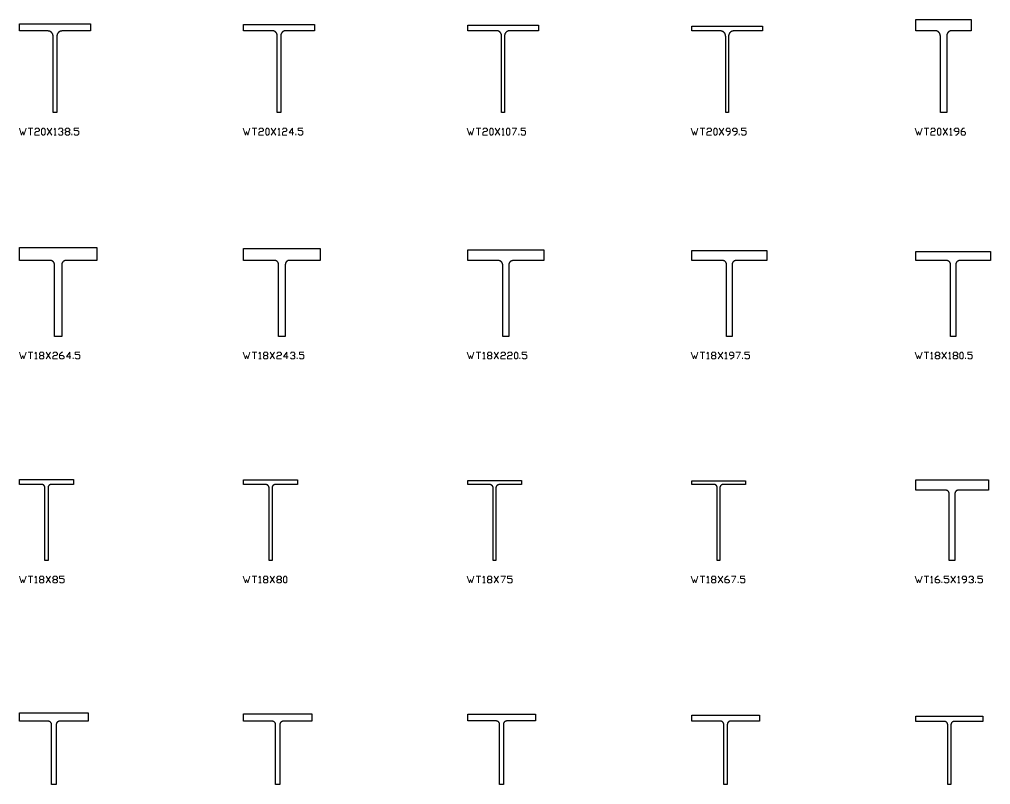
# Model space of a CAD drawing. Header units: inches. Extents: x 0 to 967, y -705 to 22.
# Drawn here: x 750 to 966.7, y -150 to 20.8 of the extents above; entities that cross this region are included whole.
import ezdxf

# ---------------------------------------------------------------- set-up
doc = ezdxf.new("R2010")
doc.units = ezdxf.units.IN
doc.header["$MEASUREMENT"] = 0
doc.layers.add('AISC_STEEL', color=7, linetype='Continuous')

msp = doc.modelspace()

# ---------------------------------------------------------------- linework, layer by layer
at = {"color": 3, "lineweight": 0}
for p, q in [((751.91, -3.5), (752.92, -3.5)), ((752.41, -3.5), (752.41, -5.01)), ((756.17, -5.01), (757.17, -3.5)), ((756.17, -3.5), (757.17, -5.01)), ((760.43, -4.25), (760.93, -4.25)), ((801.91, -3.5), (802.91, -3.5)), ((802.41, -3.5), (802.41, -5.01)), ((806.17, -5.01), (807.17, -3.5)), ((806.17, -3.5), (807.17, -5.01)), ((851.91, -3.5), (852.91, -3.5)), ((852.41, -3.5), (852.41, -5.01)), ((856.16, -5.01), (857.17, -3.5)), ((856.16, -3.5), (857.17, -5.01)), ((901.9, -3.5), (902.9, -3.5)), ((902.4, -3.5), (902.4, -5.01)), ((906.16, -5.01), (907.16, -3.5)), ((906.16, -3.5), (907.16, -5.01)), ((951.9, -3.5), (952.9, -3.5)), ((952.4, -3.5), (952.4, -5.01)), ((956.1, -5.01), (957.11, -3.5)), ((956.1, -3.5), (957.11, -5.01)), ((757.68, -5.01), (758.18, -5.01)), ((761.68, -5.01), (761.68, -4.76)), ((807.67, -5.01), (808.17, -5.01)), ((811.68, -5.01), (811.68, -4.76)), ((857.67, -5.01), (858.17, -5.01)), ((861.42, -5.01), (861.42, -4.76)), ((910.62, -5.01), (910.62, -4.76)), ((957.61, -5.01), (958.11, -5.01)), ((751.91, -53.5), (752.92, -53.5)), ((752.41, -53.5), (752.41, -55)), ((755.92, -55), (756.92, -53.5)), ((755.92, -53.5), (756.92, -55)), ((801.91, -53.5), (802.91, -53.5)), ((802.41, -53.5), (802.41, -55)), ((805.92, -55), (806.92, -53.5)), ((805.92, -53.5), (806.92, -55)), ((851.91, -53.5), (852.91, -53.5)), ((852.41, -53.5), (852.41, -55)), ((855.91, -55), (856.91, -53.5)), ((855.91, -53.5), (856.91, -55)), ((901.9, -53.5), (902.9, -53.5)), ((902.4, -53.5), (902.4, -55)), ((905.91, -55), (906.91, -53.5)), ((905.91, -53.5), (906.91, -55)), ((951.9, -53.5), (952.9, -53.5)), ((952.4, -53.5), (952.4, -55)), ((955.85, -55), (956.86, -53.5)), ((955.85, -53.5), (956.86, -55)), ((753.42, -55), (753.92, -55)), ((754.67, -54.25), (755.17, -54.25)), ((761.93, -55), (761.93, -54.75)), ((803.41, -55), (803.91, -55)), ((804.66, -54.25), (805.17, -54.25)), ((811.93, -55), (811.93, -54.75)), ((853.41, -55), (853.91, -55)), ((854.66, -54.25), (855.16, -54.25)), ((861.67, -55), (861.67, -54.75)), ((903.4, -55), (903.9, -55)), ((904.66, -54.25), (905.16, -54.25)), ((907.41, -55), (907.91, -55)), ((911.37, -55), (911.37, -54.75)), ((953.35, -55), (953.85, -55)), ((954.6, -54.25), (955.1, -54.25)), ((957.36, -55), (957.86, -55)), ((958.61, -54.25), (959.11, -54.25)), ((961.11, -55), (961.11, -54.75)), ((751.91, -103.49), (752.92, -103.49)), ((752.41, -103.49), (752.41, -105)), ((755.92, -105), (756.92, -103.49)), ((755.92, -103.49), (756.92, -105)), ((801.91, -103.49), (802.91, -103.49)), ((802.41, -103.49), (802.41, -105)), ((805.92, -105), (806.92, -103.49)), ((805.92, -103.49), (806.92, -105)), ((851.91, -103.49), (852.91, -103.49)), ((852.41, -103.49), (852.41, -105)), ((855.91, -105), (856.91, -103.49)), ((855.91, -103.49), (856.91, -105)), ((901.9, -103.49), (902.9, -103.49)), ((902.4, -103.49), (902.4, -105)), ((905.91, -105), (906.91, -103.49)), ((905.91, -103.49), (906.91, -105)), ((951.9, -103.49), (952.9, -103.49)), ((952.4, -103.49), (952.4, -105)), ((957.86, -105), (958.86, -103.49)), ((957.86, -103.49), (958.86, -105)), ((753.42, -105), (753.92, -105)), ((754.67, -104.25), (755.17, -104.25)), ((757.68, -104.25), (758.18, -104.25)), ((803.41, -105), (803.91, -105)), ((804.66, -104.25), (805.17, -104.25)), ((807.67, -104.25), (808.17, -104.25)), ((853.41, -105), (853.91, -105)), ((854.66, -104.25), (855.16, -104.25)), ((903.4, -105), (903.9, -105)), ((904.66, -104.25), (905.16, -104.25)), ((910.37, -105), (910.37, -104.75)), ((953.35, -105), (953.85, -105)), ((955.85, -105), (955.85, -104.75)), ((959.36, -105), (959.86, -105)), ((963.37, -105), (963.37, -104.75))]:
    msp.add_line(p, q, dxfattribs=at)
for points in [[(749.96, -3.5), (750.46, -5.01), (750.71, -4.25), (750.96, -5.01), (751.46, -3.5)], [(753.42, -3.75), (753.67, -3.5), (754.17, -3.5), (754.42, -3.75), (754.42, -4), (754.17, -4.25), (753.67, -4.25), (753.42, -4.51), (753.42, -5.01), (754.42, -5.01)], [(757.68, -3.75), (757.93, -3.5), (757.93, -5.01)], [(758.68, -3.75), (758.93, -3.5), (759.43, -3.5), (759.68, -3.75), (759.68, -4), (759.43, -4.25)], [(759.18, -4.25), (759.43, -4.25), (759.68, -4.51), (759.68, -4.76), (759.43, -5.01), (758.93, -5.01), (758.68, -4.76)], [(762.18, -4.76), (762.43, -5.01), (762.94, -5.01), (763.19, -4.76), (763.19, -4.25), (762.94, -4), (762.18, -4), (762.18, -3.5), (763.19, -3.5)], [(799.91, -3.5), (800.41, -5.01), (800.66, -4.25), (800.91, -5.01), (801.41, -3.5)], [(803.41, -3.75), (803.66, -3.5), (804.16, -3.5), (804.41, -3.75), (804.41, -4), (804.16, -4.25), (803.66, -4.25), (803.41, -4.51), (803.41, -5.01), (804.41, -5.01)], [(807.67, -3.75), (807.92, -3.5), (807.92, -5.01)], [(808.67, -3.75), (808.92, -3.5), (809.42, -3.5), (809.67, -3.75), (809.67, -4), (809.42, -4.25), (808.92, -4.25), (808.67, -4.51), (808.67, -5.01), (809.67, -5.01)], [(811.18, -4.51), (810.18, -4.51), (810.93, -3.5), (810.93, -5.01)], [(812.18, -4.76), (812.43, -5.01), (812.93, -5.01), (813.18, -4.76), (813.18, -4.25), (812.93, -4), (812.18, -4), (812.18, -3.5), (813.18, -3.5)], [(849.9, -3.5), (850.4, -5.01), (850.65, -4.25), (850.9, -5.01), (851.4, -3.5)], [(853.41, -3.75), (853.66, -3.5), (854.16, -3.5), (854.41, -3.75), (854.41, -4), (854.16, -4.25), (853.66, -4.25), (853.41, -4.51), (853.41, -5.01), (854.41, -5.01)], [(857.67, -3.75), (857.92, -3.5), (857.92, -5.01)], [(859.92, -3.5), (860.92, -3.5), (860.17, -5.01)], [(861.92, -4.76), (862.18, -5.01), (862.68, -5.01), (862.93, -4.76), (862.93, -4.25), (862.68, -4), (861.92, -4), (861.92, -3.5), (862.93, -3.5)], [(899.9, -3.5), (900.4, -5.01), (900.65, -4.25), (900.9, -5.01), (901.4, -3.5)], [(903.4, -3.75), (903.65, -3.5), (904.16, -3.5), (904.41, -3.75), (904.41, -4), (904.16, -4.25), (903.65, -4.25), (903.4, -4.51), (903.4, -5.01), (904.41, -5.01)], [(907.91, -5.01), (908.16, -5.01), (908.61, -4.51), (908.61, -3.75), (908.41, -3.5), (907.91, -3.5), (907.66, -3.75), (907.66, -4), (907.91, -4.25), (908.61, -4.25)], [(909.37, -5.01), (909.62, -5.01), (910.12, -4.51), (910.12, -3.75), (909.87, -3.5), (909.37, -3.5), (909.11, -3.75), (909.11, -4), (909.37, -4.25), (910.12, -4.25)], [(911.12, -4.76), (911.37, -5.01), (911.87, -5.01), (912.12, -4.76), (912.12, -4.25), (911.87, -4), (911.12, -4), (911.12, -3.5), (912.12, -3.5)], [(949.89, -3.5), (950.39, -5.01), (950.64, -4.25), (950.89, -5.01), (951.4, -3.5)], [(953.35, -3.75), (953.6, -3.5), (954.1, -3.5), (954.35, -3.75), (954.35, -4), (954.1, -4.25), (953.6, -4.25), (953.35, -4.51), (953.35, -5.01), (954.35, -5.01)], [(957.61, -3.75), (957.86, -3.5), (957.86, -5.01)], [(958.86, -5.01), (959.11, -5.01), (959.61, -4.51), (959.61, -3.75), (959.36, -3.5), (958.86, -3.5), (958.61, -3.75), (958.61, -4), (958.86, -4.25), (959.61, -4.25)], [(960.11, -4.25), (960.86, -4.25), (961.11, -4.51), (961.11, -4.76), (960.86, -5.01), (960.36, -5.01), (960.11, -4.76), (960.11, -4), (960.61, -3.5), (960.86, -3.5)], [(749.96, -53.5), (750.46, -55), (750.71, -54.25), (750.96, -55), (751.46, -53.5)], [(753.42, -53.75), (753.67, -53.5), (753.67, -55)], [(757.42, -53.75), (757.68, -53.5), (758.18, -53.5), (758.43, -53.75), (758.43, -54), (758.18, -54.25), (757.68, -54.25), (757.42, -54.5), (757.42, -55), (758.43, -55)], [(758.93, -54.25), (759.68, -54.25), (759.93, -54.5), (759.93, -54.75), (759.68, -55), (759.18, -55), (758.93, -54.75), (758.93, -54), (759.43, -53.5), (759.68, -53.5)], [(761.43, -54.5), (760.43, -54.5), (761.18, -53.5), (761.18, -55)], [(762.43, -54.75), (762.68, -55), (763.19, -55), (763.44, -54.75), (763.44, -54.25), (763.19, -54), (762.43, -54), (762.43, -53.5), (763.44, -53.5)], [(799.91, -53.5), (800.41, -55), (800.66, -54.25), (800.91, -55), (801.41, -53.5)], [(803.41, -53.75), (803.66, -53.5), (803.66, -55)], [(807.42, -53.75), (807.67, -53.5), (808.17, -53.5), (808.42, -53.75), (808.42, -54), (808.17, -54.25), (807.67, -54.25), (807.42, -54.5), (807.42, -55), (808.42, -55)], [(809.93, -54.5), (808.92, -54.5), (809.67, -53.5), (809.67, -55)], [(810.43, -53.75), (810.68, -53.5), (811.18, -53.5), (811.43, -53.75), (811.43, -54), (811.18, -54.25)], [(812.43, -54.75), (812.68, -55), (813.18, -55), (813.43, -54.75), (813.43, -54.25), (813.18, -54), (812.43, -54), (812.43, -53.5), (813.43, -53.5)], [(849.9, -53.5), (850.4, -55), (850.65, -54.25), (850.9, -55), (851.4, -53.5)], [(853.41, -53.75), (853.66, -53.5), (853.66, -55)], [(857.42, -53.75), (857.67, -53.5), (858.17, -53.5), (858.42, -53.75), (858.42, -54), (858.17, -54.25), (857.67, -54.25), (857.42, -54.5), (857.42, -55), (858.42, -55)], [(858.92, -53.75), (859.17, -53.5), (859.67, -53.5), (859.92, -53.75), (859.92, -54), (859.67, -54.25), (859.17, -54.25), (858.92, -54.5), (858.92, -55), (859.92, -55)], [(862.18, -54.75), (862.43, -55), (862.93, -55), (863.18, -54.75), (863.18, -54.25), (862.93, -54), (862.18, -54), (862.18, -53.5), (863.18, -53.5)], [(899.9, -53.5), (900.4, -55), (900.65, -54.25), (900.9, -55), (901.4, -53.5)], [(903.4, -53.75), (903.65, -53.5), (903.65, -55)], [(907.41, -53.75), (907.66, -53.5), (907.66, -55)], [(908.61, -55), (908.86, -55), (909.37, -54.5), (909.37, -53.75), (909.11, -53.5), (908.61, -53.5), (908.41, -53.75), (908.41, -54), (908.61, -54.25), (909.37, -54.25)], [(909.87, -53.5), (910.87, -53.5), (910.12, -55)], [(911.87, -54.75), (912.12, -55), (912.62, -55), (912.87, -54.75), (912.87, -54.25), (912.62, -54), (911.87, -54), (911.87, -53.5), (912.87, -53.5)], [(949.89, -53.5), (950.39, -55), (950.64, -54.25), (950.89, -55), (951.4, -53.5)], [(953.35, -53.75), (953.6, -53.5), (953.6, -55)], [(957.36, -53.75), (957.61, -53.5), (957.61, -55)], [(961.62, -54.75), (961.87, -55), (962.37, -55), (962.62, -54.75), (962.62, -54.25), (962.37, -54), (961.62, -54), (961.62, -53.5), (962.62, -53.5)], [(810.93, -54.25), (811.18, -54.25), (811.43, -54.5), (811.43, -54.75), (811.18, -55), (810.68, -55), (810.43, -54.75)], [(749.96, -103.49), (750.46, -105), (750.71, -104.25), (750.96, -105), (751.46, -103.49)], [(753.42, -103.75), (753.67, -103.49), (753.67, -105)], [(758.93, -104.75), (759.18, -105), (759.68, -105), (759.93, -104.75), (759.93, -104.25), (759.68, -104), (758.93, -104), (758.93, -103.49), (759.93, -103.49)], [(799.91, -103.49), (800.41, -105), (800.66, -104.25), (800.91, -105), (801.41, -103.49)], [(803.41, -103.75), (803.66, -103.49), (803.66, -105)], [(849.9, -103.49), (850.4, -105), (850.65, -104.25), (850.9, -105), (851.4, -103.49)], [(853.41, -103.75), (853.66, -103.49), (853.66, -105)], [(857.42, -103.49), (858.42, -103.49), (857.67, -105)], [(858.92, -104.75), (859.17, -105), (859.67, -105), (859.92, -104.75), (859.92, -104.25), (859.67, -104), (858.92, -104), (858.92, -103.49), (859.92, -103.49)], [(899.9, -103.49), (900.4, -105), (900.65, -104.25), (900.9, -105), (901.4, -103.49)], [(903.4, -103.75), (903.65, -103.49), (903.65, -105)], [(907.41, -104.25), (908.16, -104.25), (908.41, -104.5), (908.41, -104.75), (908.16, -105), (907.66, -105), (907.41, -104.75), (907.41, -104), (907.91, -103.49), (908.16, -103.49)], [(908.86, -103.49), (909.87, -103.49), (909.11, -105)], [(910.87, -104.75), (911.12, -105), (911.62, -105), (911.87, -104.75), (911.87, -104.25), (911.62, -104), (910.87, -104), (910.87, -103.49), (911.87, -103.49)], [(949.89, -103.49), (950.39, -105), (950.64, -104.25), (950.89, -105), (951.4, -103.49)], [(953.35, -103.75), (953.6, -103.49), (953.6, -105)], [(954.35, -104.25), (955.1, -104.25), (955.35, -104.5), (955.35, -104.75), (955.1, -105), (954.6, -105), (954.35, -104.75), (954.35, -104), (954.85, -103.49), (955.1, -103.49)], [(956.36, -104.75), (956.61, -105), (957.11, -105), (957.36, -104.75), (957.36, -104.25), (957.11, -104), (956.36, -104), (956.36, -103.49), (957.36, -103.49)], [(959.36, -103.75), (959.61, -103.49), (959.61, -105)], [(960.61, -105), (960.86, -105), (961.36, -104.5), (961.36, -103.75), (961.11, -103.49), (960.61, -103.49), (960.36, -103.75), (960.36, -104), (960.61, -104.25), (961.36, -104.25)], [(961.87, -103.75), (962.12, -103.49), (962.62, -103.49), (962.87, -103.75), (962.87, -104), (962.62, -104.25)], [(963.87, -104.75), (964.12, -105), (964.62, -105), (964.87, -104.75), (964.87, -104.25), (964.62, -104), (963.87, -104), (963.87, -103.49), (964.87, -103.49)], [(962.37, -104.25), (962.62, -104.25), (962.87, -104.5), (962.87, -104.75), (962.62, -105), (962.12, -105), (961.87, -104.75)]]:
    msp.add_lwpolyline(points, dxfattribs=at)
for points in [[(755.17, -5.01), (755.17, -5.01), (755.42, -5.01), (755.67, -4.76), (755.67, -3.75), (755.42, -3.5), (755.17, -3.5), (754.92, -3.75), (754.92, -4.76)], [(760.93, -4.25), (761.18, -4.51), (761.18, -4.76), (760.93, -5.01), (760.43, -5.01), (760.18, -4.76), (760.18, -4.51), (760.43, -4.25), (760.18, -4), (760.18, -3.75), (760.43, -3.5), (760.93, -3.5), (761.18, -3.75), (761.18, -4)], [(805.17, -5.01), (805.17, -5.01), (805.42, -5.01), (805.67, -4.76), (805.67, -3.75), (805.42, -3.5), (805.17, -3.5), (804.92, -3.75), (804.92, -4.76)], [(855.16, -5.01), (855.16, -5.01), (855.41, -5.01), (855.66, -4.76), (855.66, -3.75), (855.41, -3.5), (855.16, -3.5), (854.91, -3.75), (854.91, -4.76)], [(858.92, -5.01), (858.92, -5.01), (859.17, -5.01), (859.42, -4.76), (859.42, -3.75), (859.17, -3.5), (858.92, -3.5), (858.67, -3.75), (858.67, -4.76)], [(905.16, -5.01), (905.16, -5.01), (905.41, -5.01), (905.66, -4.76), (905.66, -3.75), (905.41, -3.5), (905.16, -3.5), (904.91, -3.75), (904.91, -4.76)], [(955.1, -5.01), (955.1, -5.01), (955.35, -5.01), (955.6, -4.76), (955.6, -3.75), (955.35, -3.5), (955.1, -3.5), (954.85, -3.75), (954.85, -4.76)], [(755.17, -54.25), (755.42, -54.5), (755.42, -54.75), (755.17, -55), (754.67, -55), (754.42, -54.75), (754.42, -54.5), (754.67, -54.25), (754.42, -54), (754.42, -53.75), (754.67, -53.5), (755.17, -53.5), (755.42, -53.75), (755.42, -54)], [(805.17, -54.25), (805.42, -54.5), (805.42, -54.75), (805.17, -55), (804.66, -55), (804.41, -54.75), (804.41, -54.5), (804.66, -54.25), (804.41, -54), (804.41, -53.75), (804.66, -53.5), (805.17, -53.5), (805.42, -53.75), (805.42, -54)], [(855.16, -54.25), (855.41, -54.5), (855.41, -54.75), (855.16, -55), (854.66, -55), (854.41, -54.75), (854.41, -54.5), (854.66, -54.25), (854.41, -54), (854.41, -53.75), (854.66, -53.5), (855.16, -53.5), (855.41, -53.75), (855.41, -54)], [(860.67, -55), (860.67, -55), (860.92, -55), (861.17, -54.75), (861.17, -53.75), (860.92, -53.5), (860.67, -53.5), (860.42, -53.75), (860.42, -54.75)], [(905.16, -54.25), (905.41, -54.5), (905.41, -54.75), (905.16, -55), (904.66, -55), (904.41, -54.75), (904.41, -54.5), (904.66, -54.25), (904.41, -54), (904.41, -53.75), (904.66, -53.5), (905.16, -53.5), (905.41, -53.75), (905.41, -54)], [(955.1, -54.25), (955.35, -54.5), (955.35, -54.75), (955.1, -55), (954.6, -55), (954.35, -54.75), (954.35, -54.5), (954.6, -54.25), (954.35, -54), (954.35, -53.75), (954.6, -53.5), (955.1, -53.5), (955.35, -53.75), (955.35, -54)], [(959.11, -54.25), (959.36, -54.5), (959.36, -54.75), (959.11, -55), (958.61, -55), (958.36, -54.75), (958.36, -54.5), (958.61, -54.25), (958.36, -54), (958.36, -53.75), (958.61, -53.5), (959.11, -53.5), (959.36, -53.75), (959.36, -54)], [(960.11, -55), (960.11, -55), (960.36, -55), (960.61, -54.75), (960.61, -53.75), (960.36, -53.5), (960.11, -53.5), (959.86, -53.75), (959.86, -54.75)], [(755.17, -104.25), (755.42, -104.5), (755.42, -104.75), (755.17, -105), (754.67, -105), (754.42, -104.75), (754.42, -104.5), (754.67, -104.25), (754.42, -104), (754.42, -103.75), (754.67, -103.49), (755.17, -103.49), (755.42, -103.75), (755.42, -104)], [(758.18, -104.25), (758.43, -104.5), (758.43, -104.75), (758.18, -105), (757.68, -105), (757.42, -104.75), (757.42, -104.5), (757.68, -104.25), (757.42, -104), (757.42, -103.75), (757.68, -103.49), (758.18, -103.49), (758.43, -103.75), (758.43, -104)], [(805.17, -104.25), (805.42, -104.5), (805.42, -104.75), (805.17, -105), (804.66, -105), (804.41, -104.75), (804.41, -104.5), (804.66, -104.25), (804.41, -104), (804.41, -103.75), (804.66, -103.49), (805.17, -103.49), (805.42, -103.75), (805.42, -104)], [(808.17, -104.25), (808.42, -104.5), (808.42, -104.75), (808.17, -105), (807.67, -105), (807.42, -104.75), (807.42, -104.5), (807.67, -104.25), (807.42, -104), (807.42, -103.75), (807.67, -103.49), (808.17, -103.49), (808.42, -103.75), (808.42, -104)], [(809.17, -105), (809.17, -105), (809.42, -105), (809.67, -104.75), (809.67, -103.75), (809.42, -103.49), (809.17, -103.49), (808.92, -103.75), (808.92, -104.75)], [(855.16, -104.25), (855.41, -104.5), (855.41, -104.75), (855.16, -105), (854.66, -105), (854.41, -104.75), (854.41, -104.5), (854.66, -104.25), (854.41, -104), (854.41, -103.75), (854.66, -103.49), (855.16, -103.49), (855.41, -103.75), (855.41, -104)], [(905.16, -104.25), (905.41, -104.5), (905.41, -104.75), (905.16, -105), (904.66, -105), (904.41, -104.75), (904.41, -104.5), (904.66, -104.25), (904.41, -104), (904.41, -103.75), (904.66, -103.49), (905.16, -103.49), (905.41, -103.75), (905.41, -104)]]:
    msp.add_lwpolyline(points, close=True, dxfattribs=at)
at = {"layer": 'AISC_STEEL'}
for points in [[(765.8, 19.8), (765.8, 18.22), (759.5, 18.22), (759.47, 18.22), (759.44, 18.22), (759.41, 18.22), (759.38, 18.21), (759.35, 18.21), (759.32, 18.21), (759.29, 18.2), (759.26, 18.2), (759.23, 18.19), (759.2, 18.18), (759.17, 18.17), (759.14, 18.17), (759.11, 18.16), (759.09, 18.15), (759.06, 18.14), (759.03, 18.12), (759, 18.11), (758.98, 18.1), (758.95, 18.09), (758.92, 18.07), (758.9, 18.06), (758.87, 18.04), (758.85, 18.03), (758.82, 18.01), (758.8, 17.99), (758.77, 17.97), (758.75, 17.95), (758.73, 17.94), (758.7, 17.92), (758.68, 17.9), (758.66, 17.87), (758.64, 17.85), (758.62, 17.83), (758.6, 17.81), (758.58, 17.79), (758.56, 17.76), (758.54, 17.74), (758.53, 17.71), (758.51, 17.69), (758.49, 17.66), (758.48, 17.64), (758.46, 17.61), (758.45, 17.59), (758.44, 17.56), (758.42, 17.53), (758.41, 17.51), (758.4, 17.48), (758.39, 17.45), (758.38, 17.42), (758.37, 17.39), (758.36, 17.36), (758.35, 17.34), (758.35, 17.31), (758.34, 17.28), (758.33, 17.25), (758.33, 17.22), (758.32, 17.19), (758.32, 17.16), (758.32, 17.13), (758.32, 17.1), (758.32, 17.07), (758.32, 17.04), (758.32, 0), (757.9, 0), (757.49, 0), (757.49, 17.04), (757.48, 17.07), (757.48, 17.1), (757.48, 17.13), (757.48, 17.16), (757.48, 17.19), (757.47, 17.22), (757.47, 17.25), (757.46, 17.28), (757.45, 17.31), (757.45, 17.34), (757.44, 17.36), (757.43, 17.39), (757.42, 17.42), (757.41, 17.45), (757.4, 17.48), (757.39, 17.51), (757.38, 17.53), (757.36, 17.56), (757.35, 17.59), (757.34, 17.61), (757.32, 17.64), (757.31, 17.66), (757.29, 17.69), (757.27, 17.71), (757.26, 17.74), (757.24, 17.76), (757.22, 17.79), (757.2, 17.81), (757.18, 17.83), (757.16, 17.85), (757.14, 17.87), (757.12, 17.9), (757.1, 17.92), (757.07, 17.94), (757.05, 17.95), (757.03, 17.97), (757, 17.99), (756.98, 18.01), (756.95, 18.03), (756.93, 18.04), (756.9, 18.06), (756.88, 18.07), (756.85, 18.09), (756.82, 18.1), (756.8, 18.11), (756.77, 18.12), (756.74, 18.14), (756.71, 18.15), (756.69, 18.16), (756.66, 18.17), (756.63, 18.17), (756.6, 18.18), (756.57, 18.19), (756.54, 18.2), (756.51, 18.2), (756.48, 18.21), (756.45, 18.21), (756.42, 18.21), (756.39, 18.22), (756.36, 18.22), (756.33, 18.22), (756.3, 18.22), (750, 18.22), (750, 19.8), (757.9, 19.8)], [(815.8, 19.7), (815.8, 18.28), (809.46, 18.28), (809.43, 18.28), (809.4, 18.28), (809.37, 18.28), (809.34, 18.27), (809.31, 18.27), (809.28, 18.27), (809.25, 18.26), (809.22, 18.26), (809.19, 18.25), (809.16, 18.24), (809.13, 18.23), (809.1, 18.23), (809.07, 18.22), (809.05, 18.21), (809.02, 18.2), (808.99, 18.18), (808.96, 18.17), (808.94, 18.16), (808.91, 18.15), (808.88, 18.13), (808.86, 18.12), (808.83, 18.1), (808.81, 18.09), (808.78, 18.07), (808.76, 18.05), (808.73, 18.03), (808.71, 18.01), (808.69, 18), (808.66, 17.98), (808.64, 17.96), (808.62, 17.93), (808.6, 17.91), (808.58, 17.89), (808.56, 17.87), (808.54, 17.85), (808.52, 17.82), (808.5, 17.8), (808.49, 17.77), (808.47, 17.75), (808.45, 17.72), (808.44, 17.7), (808.42, 17.67), (808.41, 17.65), (808.4, 17.62), (808.38, 17.59), (808.37, 17.57), (808.36, 17.54), (808.35, 17.51), (808.34, 17.48), (808.33, 17.45), (808.32, 17.42), (808.31, 17.4), (808.31, 17.37), (808.3, 17.34), (808.29, 17.31), (808.29, 17.28), (808.28, 17.25), (808.28, 17.22), (808.28, 17.19), (808.28, 17.16), (808.28, 17.13), (808.27, 17.1), (808.27, 0), (807.9, 0), (807.52, 0), (807.52, 17.1), (807.52, 17.13), (807.52, 17.16), (807.52, 17.19), (807.52, 17.22), (807.52, 17.25), (807.51, 17.28), (807.51, 17.31), (807.5, 17.34), (807.49, 17.37), (807.49, 17.4), (807.48, 17.42), (807.47, 17.45), (807.46, 17.48), (807.45, 17.51), (807.44, 17.54), (807.43, 17.57), (807.42, 17.59), (807.4, 17.62), (807.39, 17.65), (807.38, 17.67), (807.36, 17.7), (807.35, 17.72), (807.33, 17.75), (807.31, 17.77), (807.3, 17.8), (807.28, 17.82), (807.26, 17.85), (807.24, 17.87), (807.22, 17.89), (807.2, 17.91), (807.18, 17.93), (807.16, 17.96), (807.14, 17.98), (807.11, 18), (807.09, 18.01), (807.07, 18.03), (807.04, 18.05), (807.02, 18.07), (806.99, 18.09), (806.97, 18.1), (806.94, 18.12), (806.92, 18.13), (806.89, 18.15), (806.86, 18.16), (806.84, 18.17), (806.81, 18.18), (806.78, 18.2), (806.75, 18.21), (806.73, 18.22), (806.7, 18.23), (806.67, 18.23), (806.64, 18.24), (806.61, 18.25), (806.58, 18.26), (806.55, 18.26), (806.52, 18.27), (806.49, 18.27), (806.46, 18.27), (806.43, 18.28), (806.4, 18.28), (806.37, 18.28), (806.35, 18.28), (800, 18.28), (800, 19.7), (807.9, 19.7)], [(962.4, 20.8), (962.4, 18.28), (958.09, 18.28), (958.06, 18.28), (958.03, 18.28), (958, 18.28), (957.97, 18.27), (957.94, 18.27), (957.91, 18.27), (957.88, 18.26), (957.85, 18.26), (957.82, 18.25), (957.79, 18.24), (957.77, 18.23), (957.74, 18.23), (957.71, 18.22), (957.68, 18.21), (957.65, 18.2), (957.62, 18.18), (957.6, 18.17), (957.57, 18.16), (957.54, 18.15), (957.52, 18.13), (957.49, 18.12), (957.47, 18.1), (957.44, 18.09), (957.42, 18.07), (957.39, 18.05), (957.37, 18.03), (957.34, 18.01), (957.32, 18), (957.3, 17.98), (957.28, 17.96), (957.26, 17.93), (957.23, 17.91), (957.21, 17.89), (957.19, 17.87), (957.18, 17.85), (957.16, 17.82), (957.14, 17.8), (957.12, 17.77), (957.1, 17.75), (957.09, 17.72), (957.07, 17.7), (957.06, 17.67), (957.04, 17.65), (957.03, 17.62), (957.02, 17.59), (957.01, 17.57), (956.99, 17.54), (956.98, 17.51), (956.97, 17.48), (956.96, 17.45), (956.96, 17.42), (956.95, 17.4), (956.94, 17.37), (956.93, 17.34), (956.93, 17.31), (956.92, 17.28), (956.92, 17.25), (956.92, 17.22), (956.91, 17.19), (956.91, 17.16), (956.91, 17.13), (956.91, 17.1), (956.91, 0), (956.2, 0), (955.49, 0), (955.49, 17.1), (955.49, 17.13), (955.49, 17.16), (955.49, 17.19), (955.48, 17.22), (955.48, 17.25), (955.48, 17.28), (955.47, 17.31), (955.47, 17.34), (955.46, 17.37), (955.45, 17.4), (955.44, 17.42), (955.44, 17.45), (955.43, 17.48), (955.42, 17.51), (955.41, 17.54), (955.39, 17.57), (955.38, 17.59), (955.37, 17.62), (955.36, 17.65), (955.34, 17.67), (955.33, 17.7), (955.31, 17.72), (955.3, 17.75), (955.28, 17.77), (955.26, 17.8), (955.24, 17.82), (955.22, 17.85), (955.21, 17.87), (955.19, 17.89), (955.17, 17.91), (955.14, 17.93), (955.12, 17.96), (955.1, 17.98), (955.08, 18), (955.06, 18.01), (955.03, 18.03), (955.01, 18.05), (954.98, 18.07), (954.96, 18.09), (954.93, 18.1), (954.91, 18.12), (954.88, 18.13), (954.86, 18.15), (954.83, 18.16), (954.8, 18.17), (954.78, 18.18), (954.75, 18.2), (954.72, 18.21), (954.69, 18.22), (954.66, 18.23), (954.63, 18.23), (954.61, 18.24), (954.58, 18.25), (954.55, 18.26), (954.52, 18.26), (954.49, 18.27), (954.46, 18.27), (954.43, 18.27), (954.4, 18.28), (954.37, 18.28), (954.34, 18.28), (954.31, 18.28), (950, 18.28), (950, 20.8), (956.2, 20.8)], [(865.8, 19.5), (865.8, 18.28), (859.4, 18.28), (859.38, 18.28), (859.35, 18.28), (859.32, 18.28), (859.29, 18.27), (859.26, 18.27), (859.23, 18.27), (859.2, 18.26), (859.17, 18.26), (859.14, 18.25), (859.11, 18.24), (859.08, 18.23), (859.05, 18.23), (859.02, 18.22), (859, 18.21), (858.97, 18.2), (858.94, 18.18), (858.91, 18.17), (858.89, 18.16), (858.86, 18.15), (858.83, 18.13), (858.81, 18.12), (858.78, 18.1), (858.76, 18.09), (858.73, 18.07), (858.71, 18.05), (858.68, 18.03), (858.66, 18.01), (858.64, 18), (858.61, 17.98), (858.59, 17.96), (858.57, 17.93), (858.55, 17.91), (858.53, 17.89), (858.51, 17.87), (858.49, 17.85), (858.47, 17.82), (858.45, 17.8), (858.44, 17.77), (858.42, 17.75), (858.4, 17.72), (858.39, 17.7), (858.37, 17.67), (858.36, 17.65), (858.35, 17.62), (858.33, 17.59), (858.32, 17.57), (858.31, 17.54), (858.3, 17.51), (858.29, 17.48), (858.28, 17.45), (858.27, 17.42), (858.26, 17.4), (858.26, 17.37), (858.25, 17.34), (858.24, 17.31), (858.24, 17.28), (858.23, 17.25), (858.23, 17.22), (858.23, 17.19), (858.23, 17.16), (858.23, 17.13), (858.23, 17.1), (858.23, 0), (857.9, 0), (857.58, 0), (857.58, 17.1), (857.57, 17.13), (857.57, 17.16), (857.57, 17.19), (857.57, 17.22), (857.57, 17.25), (857.56, 17.28), (857.56, 17.31), (857.55, 17.34), (857.54, 17.37), (857.54, 17.4), (857.53, 17.42), (857.52, 17.45), (857.51, 17.48), (857.5, 17.51), (857.49, 17.54), (857.48, 17.57), (857.47, 17.59), (857.45, 17.62), (857.44, 17.65), (857.43, 17.67), (857.41, 17.7), (857.4, 17.72), (857.38, 17.75), (857.36, 17.77), (857.35, 17.8), (857.33, 17.82), (857.31, 17.85), (857.29, 17.87), (857.27, 17.89), (857.25, 17.91), (857.23, 17.93), (857.21, 17.96), (857.19, 17.98), (857.16, 18), (857.14, 18.01), (857.12, 18.03), (857.09, 18.05), (857.07, 18.07), (857.04, 18.09), (857.02, 18.1), (856.99, 18.12), (856.97, 18.13), (856.94, 18.15), (856.91, 18.16), (856.89, 18.17), (856.86, 18.18), (856.83, 18.2), (856.8, 18.21), (856.78, 18.22), (856.75, 18.23), (856.72, 18.23), (856.69, 18.24), (856.66, 18.25), (856.63, 18.26), (856.6, 18.26), (856.57, 18.27), (856.54, 18.27), (856.51, 18.27), (856.48, 18.28), (856.45, 18.28), (856.42, 18.28), (856.39, 18.28), (850, 18.28), (850, 19.5), (857.9, 19.5)], [(915.8, 19.3), (915.8, 18.23), (909.4, 18.23), (909.38, 18.23), (909.35, 18.23), (909.32, 18.23), (909.29, 18.22), (909.26, 18.22), (909.23, 18.22), (909.2, 18.21), (909.17, 18.21), (909.14, 18.2), (909.11, 18.19), (909.08, 18.18), (909.05, 18.18), (909.02, 18.17), (909, 18.16), (908.97, 18.15), (908.94, 18.13), (908.91, 18.12), (908.89, 18.11), (908.86, 18.1), (908.83, 18.08), (908.81, 18.07), (908.78, 18.05), (908.76, 18.04), (908.73, 18.02), (908.71, 18), (908.68, 17.98), (908.66, 17.96), (908.64, 17.95), (908.61, 17.93), (908.59, 17.91), (908.57, 17.88), (908.55, 17.86), (908.53, 17.84), (908.51, 17.82), (908.49, 17.8), (908.47, 17.77), (908.45, 17.75), (908.44, 17.72), (908.42, 17.7), (908.4, 17.67), (908.39, 17.65), (908.37, 17.62), (908.36, 17.6), (908.35, 17.57), (908.33, 17.54), (908.32, 17.52), (908.31, 17.49), (908.3, 17.46), (908.29, 17.43), (908.28, 17.4), (908.27, 17.37), (908.26, 17.35), (908.26, 17.32), (908.25, 17.29), (908.24, 17.26), (908.24, 17.23), (908.23, 17.2), (908.23, 17.17), (908.23, 17.14), (908.23, 17.11), (908.23, 17.08), (908.23, 17.05), (908.23, 0), (907.9, 0), (907.58, 0), (907.58, 17.05), (907.57, 17.08), (907.57, 17.11), (907.57, 17.14), (907.57, 17.17), (907.57, 17.2), (907.56, 17.23), (907.56, 17.26), (907.55, 17.29), (907.54, 17.32), (907.54, 17.35), (907.53, 17.37), (907.52, 17.4), (907.51, 17.43), (907.5, 17.46), (907.49, 17.49), (907.48, 17.52), (907.47, 17.54), (907.45, 17.57), (907.44, 17.6), (907.43, 17.62), (907.41, 17.65), (907.4, 17.67), (907.38, 17.7), (907.36, 17.72), (907.35, 17.75), (907.33, 17.77), (907.31, 17.8), (907.29, 17.82), (907.27, 17.84), (907.25, 17.86), (907.23, 17.88), (907.21, 17.91), (907.19, 17.93), (907.16, 17.95), (907.14, 17.96), (907.12, 17.98), (907.09, 18), (907.07, 18.02), (907.04, 18.04), (907.02, 18.05), (906.99, 18.07), (906.97, 18.08), (906.94, 18.1), (906.91, 18.11), (906.89, 18.12), (906.86, 18.13), (906.83, 18.15), (906.8, 18.16), (906.78, 18.17), (906.75, 18.18), (906.72, 18.18), (906.69, 18.19), (906.66, 18.2), (906.63, 18.21), (906.6, 18.21), (906.57, 18.22), (906.54, 18.22), (906.51, 18.22), (906.48, 18.23), (906.45, 18.23), (906.42, 18.23), (906.39, 18.23), (900, 18.23), (900, 19.3), (907.9, 19.3)], [(767.2, -30.1), (767.2, -33.01), (760.36, -33.01), (760.33, -33.01), (760.3, -33.01), (760.27, -33.01), (760.24, -33.02), (760.21, -33.02), (760.18, -33.03), (760.15, -33.03), (760.12, -33.04), (760.09, -33.05), (760.06, -33.06), (760.03, -33.07), (760.01, -33.08), (759.98, -33.09), (759.95, -33.1), (759.92, -33.11), (759.9, -33.13), (759.87, -33.14), (759.85, -33.16), (759.82, -33.17), (759.8, -33.19), (759.77, -33.21), (759.75, -33.23), (759.73, -33.25), (759.7, -33.27), (759.68, -33.29), (759.66, -33.31), (759.64, -33.33), (759.62, -33.35), (759.6, -33.38), (759.59, -33.4), (759.57, -33.43), (759.55, -33.45), (759.54, -33.48), (759.52, -33.5), (759.51, -33.53), (759.5, -33.56), (759.48, -33.58), (759.47, -33.61), (759.46, -33.64), (759.45, -33.67), (759.44, -33.69), (759.43, -33.72), (759.43, -33.75), (759.42, -33.78), (759.42, -33.81), (759.41, -33.84), (759.41, -33.87), (759.41, -33.9), (759.41, -33.93), (759.4, -33.96), (759.4, -50), (758.6, -50), (757.79, -50), (757.79, -33.96), (757.79, -33.93), (757.79, -33.9), (757.79, -33.87), (757.79, -33.84), (757.78, -33.81), (757.78, -33.78), (757.77, -33.75), (757.77, -33.72), (757.76, -33.69), (757.75, -33.67), (757.74, -33.64), (757.73, -33.61), (757.72, -33.58), (757.7, -33.56), (757.69, -33.53), (757.68, -33.5), (757.66, -33.48), (757.65, -33.45), (757.63, -33.43), (757.61, -33.4), (757.6, -33.38), (757.58, -33.35), (757.56, -33.33), (757.54, -33.31), (757.52, -33.29), (757.5, -33.27), (757.47, -33.25), (757.45, -33.23), (757.43, -33.21), (757.4, -33.19), (757.38, -33.17), (757.35, -33.16), (757.33, -33.14), (757.3, -33.13), (757.28, -33.11), (757.25, -33.1), (757.22, -33.09), (757.19, -33.08), (757.17, -33.07), (757.14, -33.06), (757.11, -33.05), (757.08, -33.04), (757.05, -33.03), (757.02, -33.03), (756.99, -33.02), (756.96, -33.02), (756.93, -33.01), (756.9, -33.01), (756.87, -33.01), (756.85, -33.01), (750, -33.01), (750, -30.1), (758.6, -30.1)], [(817.1, -30.3), (817.1, -32.98), (810.25, -32.98), (810.22, -32.98), (810.19, -32.98), (810.16, -32.98), (810.13, -32.99), (810.1, -32.99), (810.07, -33), (810.04, -33), (810.01, -33.01), (809.98, -33.02), (809.96, -33.03), (809.93, -33.04), (809.9, -33.05), (809.87, -33.06), (809.85, -33.07), (809.82, -33.08), (809.79, -33.1), (809.77, -33.11), (809.74, -33.13), (809.72, -33.14), (809.69, -33.16), (809.67, -33.18), (809.64, -33.2), (809.62, -33.22), (809.6, -33.24), (809.58, -33.26), (809.56, -33.28), (809.54, -33.3), (809.52, -33.32), (809.5, -33.35), (809.48, -33.37), (809.46, -33.4), (809.45, -33.42), (809.43, -33.45), (809.42, -33.47), (809.4, -33.5), (809.39, -33.53), (809.38, -33.55), (809.37, -33.58), (809.36, -33.61), (809.35, -33.64), (809.34, -33.66), (809.33, -33.69), (809.32, -33.72), (809.32, -33.75), (809.31, -33.78), (809.31, -33.81), (809.3, -33.84), (809.3, -33.87), (809.3, -33.9), (809.3, -33.93), (809.3, -50), (808.55, -50), (807.8, -50), (807.8, -33.93), (807.8, -33.9), (807.8, -33.87), (807.8, -33.84), (807.79, -33.81), (807.79, -33.78), (807.78, -33.75), (807.78, -33.72), (807.77, -33.69), (807.76, -33.66), (807.75, -33.64), (807.74, -33.61), (807.73, -33.58), (807.72, -33.55), (807.71, -33.53), (807.7, -33.5), (807.68, -33.47), (807.67, -33.45), (807.65, -33.42), (807.64, -33.4), (807.62, -33.37), (807.6, -33.35), (807.58, -33.32), (807.56, -33.3), (807.54, -33.28), (807.52, -33.26), (807.5, -33.24), (807.48, -33.22), (807.46, -33.2), (807.43, -33.18), (807.41, -33.16), (807.38, -33.14), (807.36, -33.13), (807.33, -33.11), (807.31, -33.1), (807.28, -33.08), (807.25, -33.07), (807.23, -33.06), (807.2, -33.05), (807.17, -33.04), (807.14, -33.03), (807.12, -33.02), (807.09, -33.01), (807.06, -33), (807.03, -33), (807, -32.99), (806.97, -32.99), (806.94, -32.98), (806.91, -32.98), (806.88, -32.98), (806.85, -32.98), (800, -32.98), (800, -30.3), (808.55, -30.3)], [(867, -30.6), (867, -33.04), (860.13, -33.04), (860.1, -33.04), (860.07, -33.04), (860.04, -33.04), (860.01, -33.05), (859.98, -33.05), (859.95, -33.06), (859.92, -33.06), (859.89, -33.07), (859.86, -33.08), (859.84, -33.09), (859.81, -33.1), (859.78, -33.11), (859.75, -33.12), (859.73, -33.13), (859.7, -33.14), (859.67, -33.16), (859.65, -33.17), (859.62, -33.19), (859.6, -33.2), (859.57, -33.22), (859.55, -33.24), (859.52, -33.26), (859.5, -33.28), (859.48, -33.3), (859.46, -33.32), (859.44, -33.34), (859.42, -33.36), (859.4, -33.38), (859.38, -33.41), (859.36, -33.43), (859.34, -33.46), (859.33, -33.48), (859.31, -33.51), (859.3, -33.53), (859.28, -33.56), (859.27, -33.59), (859.26, -33.61), (859.25, -33.64), (859.24, -33.67), (859.23, -33.7), (859.22, -33.72), (859.21, -33.75), (859.2, -33.78), (859.2, -33.81), (859.19, -33.84), (859.19, -33.87), (859.18, -33.9), (859.18, -33.93), (859.18, -33.96), (859.18, -33.99), (859.18, -50), (858.5, -50), (857.82, -50), (857.82, -33.99), (857.82, -33.96), (857.82, -33.93), (857.82, -33.9), (857.81, -33.87), (857.81, -33.84), (857.8, -33.81), (857.8, -33.78), (857.79, -33.75), (857.78, -33.72), (857.77, -33.7), (857.76, -33.67), (857.75, -33.64), (857.74, -33.61), (857.73, -33.59), (857.72, -33.56), (857.7, -33.53), (857.69, -33.51), (857.67, -33.48), (857.66, -33.46), (857.64, -33.43), (857.62, -33.41), (857.6, -33.38), (857.58, -33.36), (857.56, -33.34), (857.54, -33.32), (857.52, -33.3), (857.5, -33.28), (857.48, -33.26), (857.45, -33.24), (857.43, -33.22), (857.4, -33.2), (857.38, -33.19), (857.35, -33.17), (857.33, -33.16), (857.3, -33.14), (857.27, -33.13), (857.25, -33.12), (857.22, -33.11), (857.19, -33.1), (857.16, -33.09), (857.13, -33.08), (857.11, -33.07), (857.08, -33.06), (857.05, -33.06), (857.02, -33.05), (856.99, -33.05), (856.96, -33.04), (856.93, -33.04), (856.9, -33.04), (856.87, -33.04), (850, -33.04), (850, -30.6), (858.5, -30.6)], [(916.8, -30.8), (916.8, -33), (909.96, -33), (909.93, -33), (909.9, -33), (909.87, -33), (909.84, -33.01), (909.81, -33.01), (909.78, -33.02), (909.75, -33.02), (909.72, -33.03), (909.69, -33.04), (909.67, -33.05), (909.64, -33.06), (909.61, -33.07), (909.58, -33.08), (909.56, -33.09), (909.53, -33.1), (909.5, -33.12), (909.48, -33.13), (909.45, -33.15), (909.43, -33.16), (909.4, -33.18), (909.38, -33.2), (909.35, -33.22), (909.33, -33.24), (909.31, -33.26), (909.29, -33.28), (909.27, -33.3), (909.25, -33.32), (909.23, -33.34), (909.21, -33.37), (909.19, -33.39), (909.17, -33.42), (909.16, -33.44), (909.14, -33.47), (909.13, -33.49), (909.11, -33.52), (909.1, -33.55), (909.09, -33.57), (909.08, -33.6), (909.07, -33.63), (909.06, -33.66), (909.05, -33.68), (909.04, -33.71), (909.03, -33.74), (909.03, -33.77), (909.02, -33.8), (909.02, -33.83), (909.01, -33.86), (909.01, -33.89), (909.01, -33.92), (909.01, -33.95), (909.01, -50), (908.4, -50), (907.79, -50), (907.79, -33.95), (907.79, -33.92), (907.79, -33.89), (907.79, -33.86), (907.78, -33.83), (907.78, -33.8), (907.77, -33.77), (907.77, -33.74), (907.76, -33.71), (907.75, -33.68), (907.74, -33.66), (907.73, -33.63), (907.72, -33.6), (907.71, -33.57), (907.7, -33.55), (907.69, -33.52), (907.67, -33.49), (907.66, -33.47), (907.64, -33.44), (907.63, -33.42), (907.61, -33.39), (907.59, -33.37), (907.57, -33.34), (907.55, -33.32), (907.53, -33.3), (907.51, -33.28), (907.49, -33.26), (907.47, -33.24), (907.45, -33.22), (907.42, -33.2), (907.4, -33.18), (907.37, -33.16), (907.35, -33.15), (907.32, -33.13), (907.3, -33.12), (907.27, -33.1), (907.24, -33.09), (907.22, -33.08), (907.19, -33.07), (907.16, -33.06), (907.13, -33.05), (907.11, -33.04), (907.08, -33.03), (907.05, -33.02), (907.02, -33.02), (906.99, -33.01), (906.96, -33.01), (906.93, -33), (906.9, -33), (906.87, -33), (906.84, -33), (900, -33), (900, -30.8), (908.4, -30.8)], [(966.7, -31), (966.7, -33.01), (959.86, -33.01), (959.83, -33.01), (959.8, -33.01), (959.77, -33.01), (959.74, -33.02), (959.71, -33.02), (959.68, -33.03), (959.65, -33.03), (959.62, -33.04), (959.59, -33.05), (959.57, -33.06), (959.54, -33.07), (959.51, -33.08), (959.48, -33.09), (959.46, -33.1), (959.43, -33.11), (959.4, -33.13), (959.38, -33.14), (959.35, -33.16), (959.33, -33.17), (959.3, -33.19), (959.28, -33.21), (959.25, -33.23), (959.23, -33.25), (959.21, -33.27), (959.19, -33.29), (959.17, -33.31), (959.15, -33.33), (959.13, -33.35), (959.11, -33.38), (959.09, -33.4), (959.07, -33.43), (959.06, -33.45), (959.04, -33.48), (959.03, -33.5), (959.01, -33.53), (959, -33.56), (958.99, -33.58), (958.98, -33.61), (958.97, -33.64), (958.96, -33.67), (958.95, -33.69), (958.94, -33.72), (958.93, -33.75), (958.93, -33.78), (958.92, -33.81), (958.92, -33.84), (958.91, -33.87), (958.91, -33.9), (958.91, -33.93), (958.91, -33.96), (958.91, -50), (958.35, -50), (957.79, -50), (957.79, -33.96), (957.79, -33.93), (957.79, -33.9), (957.79, -33.87), (957.78, -33.84), (957.78, -33.81), (957.77, -33.78), (957.77, -33.75), (957.76, -33.72), (957.75, -33.69), (957.74, -33.67), (957.73, -33.64), (957.72, -33.61), (957.71, -33.58), (957.7, -33.56), (957.69, -33.53), (957.67, -33.5), (957.66, -33.48), (957.64, -33.45), (957.63, -33.43), (957.61, -33.4), (957.59, -33.38), (957.57, -33.35), (957.55, -33.33), (957.53, -33.31), (957.51, -33.29), (957.49, -33.27), (957.47, -33.25), (957.45, -33.23), (957.42, -33.21), (957.4, -33.19), (957.37, -33.17), (957.35, -33.16), (957.32, -33.14), (957.3, -33.13), (957.27, -33.11), (957.24, -33.1), (957.22, -33.09), (957.19, -33.08), (957.16, -33.07), (957.13, -33.06), (957.11, -33.05), (957.08, -33.04), (957.05, -33.03), (957.02, -33.03), (956.99, -33.02), (956.96, -33.02), (956.93, -33.01), (956.9, -33.01), (956.87, -33.01), (956.84, -33.01), (950, -33.01), (950, -31), (958.35, -31)], [(762, -81.9), (762, -83), (757.09, -83), (757.06, -83), (757.03, -83), (757, -83.01), (756.97, -83.01), (756.94, -83.01), (756.91, -83.02), (756.89, -83.03), (756.86, -83.04), (756.83, -83.05), (756.8, -83.06), (756.78, -83.07), (756.75, -83.08), (756.72, -83.1), (756.7, -83.11), (756.67, -83.13), (756.65, -83.14), (756.63, -83.16), (756.6, -83.18), (756.58, -83.2), (756.56, -83.22), (756.54, -83.24), (756.52, -83.26), (756.5, -83.29), (756.48, -83.31), (756.47, -83.33), (756.45, -83.36), (756.44, -83.38), (756.42, -83.41), (756.41, -83.44), (756.4, -83.46), (756.39, -83.49), (756.38, -83.52), (756.37, -83.55), (756.36, -83.57), (756.35, -83.6), (756.35, -83.63), (756.35, -83.66), (756.34, -83.69), (756.34, -83.72), (756.34, -83.75), (756.34, -100), (756, -100), (755.66, -100), (755.66, -83.75), (755.66, -83.72), (755.66, -83.69), (755.65, -83.66), (755.65, -83.63), (755.65, -83.6), (755.64, -83.57), (755.63, -83.55), (755.62, -83.52), (755.61, -83.49), (755.6, -83.46), (755.59, -83.44), (755.58, -83.41), (755.56, -83.38), (755.55, -83.36), (755.53, -83.33), (755.52, -83.31), (755.5, -83.29), (755.48, -83.26), (755.46, -83.24), (755.44, -83.22), (755.42, -83.2), (755.4, -83.18), (755.37, -83.16), (755.35, -83.14), (755.33, -83.13), (755.3, -83.11), (755.28, -83.1), (755.25, -83.08), (755.22, -83.07), (755.2, -83.06), (755.17, -83.05), (755.14, -83.04), (755.11, -83.03), (755.09, -83.02), (755.06, -83.01), (755.03, -83.01), (755, -83.01), (754.97, -83), (754.94, -83), (754.91, -83), (750, -83), (750, -81.9), (756, -81.9)], [(812, -82), (812, -83.02), (807.08, -83.02), (807.05, -83.02), (807.02, -83.02), (806.99, -83.03), (806.96, -83.03), (806.93, -83.03), (806.9, -83.04), (806.87, -83.05), (806.84, -83.06), (806.82, -83.07), (806.79, -83.08), (806.76, -83.09), (806.73, -83.1), (806.71, -83.12), (806.68, -83.13), (806.66, -83.15), (806.63, -83.16), (806.61, -83.18), (806.59, -83.2), (806.57, -83.22), (806.54, -83.24), (806.52, -83.26), (806.5, -83.28), (806.49, -83.31), (806.47, -83.33), (806.45, -83.35), (806.44, -83.38), (806.42, -83.4), (806.41, -83.43), (806.39, -83.46), (806.38, -83.48), (806.37, -83.51), (806.36, -83.54), (806.35, -83.57), (806.35, -83.59), (806.34, -83.62), (806.33, -83.65), (806.33, -83.68), (806.33, -83.71), (806.33, -83.74), (806.33, -83.77), (806.33, -100), (806, -100), (805.67, -100), (805.67, -83.77), (805.67, -83.74), (805.67, -83.71), (805.67, -83.68), (805.67, -83.65), (805.66, -83.62), (805.65, -83.59), (805.65, -83.57), (805.64, -83.54), (805.63, -83.51), (805.62, -83.48), (805.61, -83.46), (805.59, -83.43), (805.58, -83.4), (805.56, -83.38), (805.55, -83.35), (805.53, -83.33), (805.51, -83.31), (805.5, -83.28), (805.48, -83.26), (805.46, -83.24), (805.43, -83.22), (805.41, -83.2), (805.39, -83.18), (805.37, -83.16), (805.34, -83.15), (805.32, -83.13), (805.29, -83.12), (805.27, -83.1), (805.24, -83.09), (805.21, -83.08), (805.18, -83.07), (805.16, -83.06), (805.13, -83.05), (805.1, -83.04), (805.07, -83.03), (805.04, -83.03), (805.01, -83.03), (804.98, -83.02), (804.95, -83.02), (804.92, -83.02), (800, -83.02), (800, -82), (806, -82)], [(862, -82.1), (862, -83.04), (857.06, -83.04), (857.03, -83.04), (857, -83.04), (856.97, -83.05), (856.95, -83.05), (856.92, -83.05), (856.89, -83.06), (856.86, -83.07), (856.83, -83.08), (856.8, -83.09), (856.78, -83.1), (856.75, -83.11), (856.72, -83.12), (856.7, -83.14), (856.67, -83.15), (856.65, -83.17), (856.62, -83.18), (856.6, -83.2), (856.58, -83.22), (856.55, -83.24), (856.53, -83.26), (856.51, -83.28), (856.49, -83.3), (856.47, -83.33), (856.46, -83.35), (856.44, -83.37), (856.42, -83.4), (856.41, -83.42), (856.39, -83.45), (856.38, -83.48), (856.37, -83.5), (856.36, -83.53), (856.35, -83.56), (856.34, -83.59), (856.33, -83.61), (856.33, -83.64), (856.32, -83.67), (856.32, -83.7), (856.31, -83.73), (856.31, -83.76), (856.31, -83.79), (856.31, -100), (856, -100), (855.69, -100), (855.69, -83.79), (855.69, -83.76), (855.69, -83.73), (855.68, -83.7), (855.68, -83.67), (855.67, -83.64), (855.67, -83.61), (855.66, -83.59), (855.65, -83.56), (855.64, -83.53), (855.63, -83.5), (855.62, -83.48), (855.61, -83.45), (855.59, -83.42), (855.58, -83.4), (855.56, -83.37), (855.54, -83.35), (855.53, -83.33), (855.51, -83.3), (855.49, -83.28), (855.47, -83.26), (855.45, -83.24), (855.42, -83.22), (855.4, -83.2), (855.38, -83.18), (855.35, -83.17), (855.33, -83.15), (855.3, -83.14), (855.28, -83.12), (855.25, -83.11), (855.22, -83.1), (855.2, -83.09), (855.17, -83.08), (855.14, -83.07), (855.11, -83.06), (855.08, -83.05), (855.05, -83.05), (855.03, -83.05), (855, -83.04), (854.97, -83.04), (854.94, -83.04), (850, -83.04), (850, -82.1), (856, -82.1)], [(912, -82.2), (912, -82.99), (907.05, -82.99), (907.02, -82.99), (906.99, -82.99), (906.96, -83), (906.93, -83), (906.9, -83), (906.87, -83.01), (906.85, -83.02), (906.82, -83.03), (906.79, -83.04), (906.76, -83.05), (906.74, -83.06), (906.71, -83.07), (906.68, -83.09), (906.66, -83.1), (906.63, -83.12), (906.61, -83.13), (906.59, -83.15), (906.56, -83.17), (906.54, -83.19), (906.52, -83.21), (906.5, -83.23), (906.48, -83.25), (906.46, -83.28), (906.44, -83.3), (906.43, -83.32), (906.41, -83.35), (906.4, -83.37), (906.38, -83.4), (906.37, -83.43), (906.36, -83.45), (906.35, -83.48), (906.34, -83.51), (906.33, -83.54), (906.32, -83.56), (906.31, -83.59), (906.31, -83.62), (906.31, -83.65), (906.3, -83.68), (906.3, -83.71), (906.3, -83.74), (906.3, -100), (906, -100), (905.7, -100), (905.7, -83.74), (905.7, -83.71), (905.7, -83.68), (905.69, -83.65), (905.69, -83.62), (905.69, -83.59), (905.68, -83.56), (905.67, -83.54), (905.66, -83.51), (905.65, -83.48), (905.64, -83.45), (905.63, -83.43), (905.62, -83.4), (905.6, -83.37), (905.59, -83.35), (905.57, -83.32), (905.56, -83.3), (905.54, -83.28), (905.52, -83.25), (905.5, -83.23), (905.48, -83.21), (905.46, -83.19), (905.44, -83.17), (905.41, -83.15), (905.39, -83.13), (905.37, -83.12), (905.34, -83.1), (905.32, -83.09), (905.29, -83.07), (905.26, -83.06), (905.24, -83.05), (905.21, -83.04), (905.18, -83.03), (905.15, -83.02), (905.13, -83.01), (905.1, -83), (905.07, -83), (905.04, -83), (905.01, -82.99), (904.98, -82.99), (904.95, -82.99), (900, -82.99), (900, -82.2), (906, -82.2)], [(966.2, -82), (966.2, -84.28), (959.52, -84.28), (959.49, -84.28), (959.46, -84.28), (959.43, -84.28), (959.4, -84.29), (959.37, -84.29), (959.34, -84.3), (959.32, -84.31), (959.29, -84.32), (959.26, -84.32), (959.23, -84.33), (959.2, -84.35), (959.18, -84.36), (959.15, -84.37), (959.12, -84.39), (959.1, -84.4), (959.07, -84.42), (959.05, -84.43), (959.03, -84.45), (959, -84.47), (958.98, -84.49), (958.96, -84.51), (958.94, -84.53), (958.92, -84.55), (958.9, -84.58), (958.88, -84.6), (958.87, -84.62), (958.85, -84.65), (958.84, -84.67), (958.82, -84.7), (958.81, -84.73), (958.8, -84.75), (958.78, -84.78), (958.77, -84.81), (958.77, -84.84), (958.76, -84.87), (958.75, -84.89), (958.74, -84.92), (958.74, -84.95), (958.73, -84.98), (958.73, -85.01), (958.73, -85.04), (958.73, -85.07), (958.73, -100), (958.1, -100), (957.47, -100), (957.47, -85.07), (957.47, -85.04), (957.47, -85.01), (957.47, -84.98), (957.46, -84.95), (957.46, -84.92), (957.45, -84.89), (957.44, -84.87), (957.43, -84.84), (957.43, -84.81), (957.42, -84.78), (957.4, -84.75), (957.39, -84.73), (957.38, -84.7), (957.36, -84.67), (957.35, -84.65), (957.33, -84.62), (957.32, -84.6), (957.3, -84.58), (957.28, -84.55), (957.26, -84.53), (957.24, -84.51), (957.22, -84.49), (957.2, -84.47), (957.17, -84.45), (957.15, -84.43), (957.13, -84.42), (957.1, -84.4), (957.08, -84.39), (957.05, -84.37), (957.02, -84.36), (957, -84.35), (956.97, -84.33), (956.94, -84.32), (956.91, -84.32), (956.88, -84.31), (956.86, -84.3), (956.83, -84.29), (956.8, -84.29), (956.77, -84.28), (956.74, -84.28), (956.71, -84.28), (956.68, -84.28), (950, -84.28), (950, -82), (958.1, -82)], [(765.3, -134), (765.3, -135.85), (758.95, -135.85), (758.92, -135.85), (758.89, -135.85), (758.86, -135.85), (758.83, -135.86), (758.8, -135.86), (758.77, -135.87), (758.75, -135.88), (758.72, -135.89), (758.69, -135.89), (758.66, -135.9), (758.63, -135.92), (758.61, -135.93), (758.58, -135.94), (758.55, -135.96), (758.53, -135.97), (758.5, -135.99), (758.48, -136), (758.46, -136.02), (758.43, -136.04), (758.41, -136.06), (758.39, -136.08), (758.37, -136.1), (758.35, -136.12), (758.33, -136.15), (758.31, -136.17), (758.3, -136.19), (758.28, -136.22), (758.27, -136.25), (758.25, -136.27), (758.24, -136.3), (758.23, -136.32), (758.21, -136.35), (758.2, -136.38), (758.2, -136.41), (758.19, -136.44), (758.18, -136.46), (758.17, -136.49), (758.17, -136.52), (758.16, -136.55), (758.16, -136.58), (758.16, -136.61), (758.16, -136.64), (758.16, -150), (757.65, -150), (757.14, -150), (757.14, -136.64), (757.14, -136.61), (757.14, -136.58), (757.14, -136.55), (757.13, -136.52), (757.13, -136.49), (757.12, -136.46), (757.11, -136.44), (757.1, -136.41), (757.1, -136.38), (757.09, -136.35), (757.07, -136.32), (757.06, -136.3), (757.05, -136.27), (757.03, -136.25), (757.02, -136.22), (757, -136.19), (756.99, -136.17), (756.97, -136.15), (756.95, -136.12), (756.93, -136.1), (756.91, -136.08), (756.89, -136.06), (756.87, -136.04), (756.84, -136.02), (756.82, -136), (756.8, -135.99), (756.77, -135.97), (756.75, -135.96), (756.72, -135.94), (756.69, -135.93), (756.67, -135.92), (756.64, -135.9), (756.61, -135.89), (756.58, -135.89), (756.55, -135.88), (756.53, -135.87), (756.5, -135.86), (756.47, -135.86), (756.44, -135.85), (756.41, -135.85), (756.38, -135.85), (756.35, -135.85), (750, -135.85), (750, -134), (757.65, -134)], [(815.2, -134.2), (815.2, -135.85), (808.86, -135.85), (808.83, -135.85), (808.8, -135.85), (808.77, -135.85), (808.74, -135.86), (808.71, -135.86), (808.68, -135.87), (808.65, -135.88), (808.62, -135.89), (808.59, -135.89), (808.57, -135.9), (808.54, -135.92), (808.51, -135.93), (808.49, -135.94), (808.46, -135.96), (808.43, -135.97), (808.41, -135.99), (808.39, -136), (808.36, -136.02), (808.34, -136.04), (808.32, -136.06), (808.3, -136.08), (808.28, -136.1), (808.26, -136.12), (808.24, -136.15), (808.22, -136.17), (808.2, -136.19), (808.19, -136.22), (808.17, -136.25), (808.16, -136.27), (808.14, -136.3), (808.13, -136.32), (808.12, -136.35), (808.11, -136.38), (808.1, -136.41), (808.09, -136.44), (808.08, -136.46), (808.08, -136.49), (808.07, -136.52), (808.07, -136.55), (808.07, -136.58), (808.07, -136.61), (808.07, -136.64), (808.07, -150), (807.6, -150), (807.13, -150), (807.13, -136.64), (807.13, -136.61), (807.13, -136.58), (807.13, -136.55), (807.13, -136.52), (807.12, -136.49), (807.12, -136.46), (807.11, -136.44), (807.1, -136.41), (807.09, -136.38), (807.08, -136.35), (807.07, -136.32), (807.06, -136.3), (807.04, -136.27), (807.03, -136.25), (807.01, -136.22), (807, -136.19), (806.98, -136.17), (806.96, -136.15), (806.94, -136.12), (806.92, -136.1), (806.9, -136.08), (806.88, -136.06), (806.86, -136.04), (806.84, -136.02), (806.81, -136), (806.79, -135.99), (806.77, -135.97), (806.74, -135.96), (806.71, -135.94), (806.69, -135.93), (806.66, -135.92), (806.63, -135.9), (806.61, -135.89), (806.58, -135.89), (806.55, -135.88), (806.52, -135.87), (806.49, -135.86), (806.46, -135.86), (806.43, -135.85), (806.4, -135.85), (806.37, -135.85), (806.35, -135.85), (800, -135.85), (800, -134.2), (807.6, -134.2)], [(865.1, -134.3), (865.1, -135.8), (858.75, -135.8), (858.73, -135.8), (858.7, -135.8), (858.67, -135.8), (858.64, -135.81), (858.61, -135.81), (858.58, -135.82), (858.55, -135.83), (858.52, -135.84), (858.49, -135.84), (858.47, -135.85), (858.44, -135.87), (858.41, -135.88), (858.39, -135.89), (858.36, -135.91), (858.33, -135.92), (858.31, -135.94), (858.29, -135.95), (858.26, -135.97), (858.24, -135.99), (858.22, -136.01), (858.2, -136.03), (858.18, -136.05), (858.16, -136.07), (858.14, -136.1), (858.12, -136.12), (858.1, -136.14), (858.09, -136.17), (858.07, -136.19), (858.06, -136.22), (858.04, -136.25), (858.03, -136.27), (858.02, -136.3), (858.01, -136.33), (858, -136.36), (857.99, -136.39), (857.98, -136.41), (857.98, -136.44), (857.97, -136.47), (857.97, -136.5), (857.97, -136.53), (857.97, -136.56), (857.97, -136.59), (857.97, -150), (857.55, -150), (857.13, -150), (857.13, -136.59), (857.13, -136.56), (857.13, -136.53), (857.13, -136.5), (857.13, -136.47), (857.12, -136.44), (857.12, -136.41), (857.11, -136.39), (857.1, -136.36), (857.09, -136.33), (857.08, -136.3), (857.07, -136.27), (857.06, -136.25), (857.04, -136.22), (857.03, -136.19), (857.01, -136.17), (857, -136.14), (856.98, -136.12), (856.96, -136.1), (856.94, -136.07), (856.92, -136.05), (856.9, -136.03), (856.88, -136.01), (856.86, -135.99), (856.84, -135.97), (856.81, -135.95), (856.79, -135.94), (856.77, -135.92), (856.74, -135.91), (856.71, -135.89), (856.69, -135.88), (856.66, -135.87), (856.63, -135.85), (856.61, -135.84), (856.58, -135.84), (856.55, -135.83), (856.52, -135.82), (856.49, -135.81), (856.46, -135.81), (856.43, -135.8), (856.4, -135.8), (856.37, -135.8), (856.35, -135.8), (850, -135.8), (850, -134.3), (857.55, -134.3)], [(915.1, -134.5), (915.1, -135.82), (908.72, -135.82), (908.69, -135.82), (908.66, -135.82), (908.63, -135.83), (908.6, -135.83), (908.57, -135.83), (908.54, -135.84), (908.51, -135.85), (908.48, -135.86), (908.45, -135.87), (908.43, -135.88), (908.4, -135.89), (908.37, -135.9), (908.34, -135.91), (908.32, -135.93), (908.29, -135.95), (908.27, -135.96), (908.24, -135.98), (908.22, -136), (908.2, -136.02), (908.18, -136.04), (908.16, -136.06), (908.14, -136.08), (908.12, -136.1), (908.1, -136.13), (908.08, -136.15), (908.06, -136.18), (908.05, -136.2), (908.03, -136.23), (908.02, -136.25), (908.01, -136.28), (907.99, -136.31), (907.98, -136.34), (907.97, -136.36), (907.97, -136.39), (907.96, -136.42), (907.95, -136.45), (907.95, -136.48), (907.94, -136.51), (907.94, -136.54), (907.94, -136.57), (907.94, -136.6), (907.94, -150), (907.55, -150), (907.16, -150), (907.16, -136.6), (907.16, -136.57), (907.16, -136.54), (907.16, -136.51), (907.15, -136.48), (907.15, -136.45), (907.14, -136.42), (907.13, -136.39), (907.13, -136.36), (907.12, -136.34), (907.11, -136.31), (907.09, -136.28), (907.08, -136.25), (907.07, -136.23), (907.05, -136.2), (907.04, -136.18), (907.02, -136.15), (907, -136.13), (906.98, -136.1), (906.96, -136.08), (906.94, -136.06), (906.92, -136.04), (906.9, -136.02), (906.88, -136), (906.86, -135.98), (906.83, -135.96), (906.81, -135.95), (906.78, -135.93), (906.76, -135.91), (906.73, -135.9), (906.7, -135.89), (906.67, -135.88), (906.65, -135.87), (906.62, -135.86), (906.59, -135.85), (906.56, -135.84), (906.53, -135.83), (906.5, -135.83), (906.47, -135.83), (906.44, -135.82), (906.41, -135.82), (906.38, -135.82), (900, -135.82), (900, -134.5), (907.55, -134.5)], [(965, -134.7), (965, -135.89), (958.63, -135.89), (958.61, -135.89), (958.58, -135.89), (958.55, -135.9), (958.52, -135.9), (958.49, -135.9), (958.46, -135.91), (958.43, -135.92), (958.4, -135.93), (958.37, -135.94), (958.34, -135.95), (958.32, -135.96), (958.29, -135.97), (958.26, -135.98), (958.24, -136), (958.21, -136.02), (958.19, -136.03), (958.16, -136.05), (958.14, -136.07), (958.12, -136.09), (958.09, -136.11), (958.07, -136.13), (958.05, -136.15), (958.03, -136.17), (958.01, -136.2), (958, -136.22), (957.98, -136.25), (957.96, -136.27), (957.95, -136.3), (957.94, -136.32), (957.92, -136.35), (957.91, -136.38), (957.9, -136.41), (957.89, -136.43), (957.88, -136.46), (957.88, -136.49), (957.87, -136.52), (957.86, -136.55), (957.86, -136.58), (957.86, -136.61), (957.86, -136.64), (957.86, -136.67), (957.86, -150), (957.5, -150), (957.14, -150), (957.14, -136.67), (957.14, -136.64), (957.14, -136.61), (957.14, -136.58), (957.14, -136.55), (957.13, -136.52), (957.12, -136.49), (957.12, -136.46), (957.11, -136.43), (957.1, -136.41), (957.09, -136.38), (957.08, -136.35), (957.06, -136.32), (957.05, -136.3), (957.04, -136.27), (957.02, -136.25), (957, -136.22), (956.99, -136.2), (956.97, -136.17), (956.95, -136.15), (956.93, -136.13), (956.91, -136.11), (956.88, -136.09), (956.86, -136.07), (956.84, -136.05), (956.81, -136.03), (956.79, -136.02), (956.76, -136), (956.74, -135.98), (956.71, -135.97), (956.68, -135.96), (956.66, -135.95), (956.63, -135.94), (956.6, -135.93), (956.57, -135.92), (956.54, -135.91), (956.51, -135.9), (956.48, -135.9), (956.45, -135.9), (956.42, -135.89), (956.39, -135.89), (956.37, -135.89), (950, -135.89), (950, -134.7), (957.5, -134.7)]]:
    msp.add_lwpolyline(points, close=True, dxfattribs=at)

doc.saveas('drawing.dxf')
